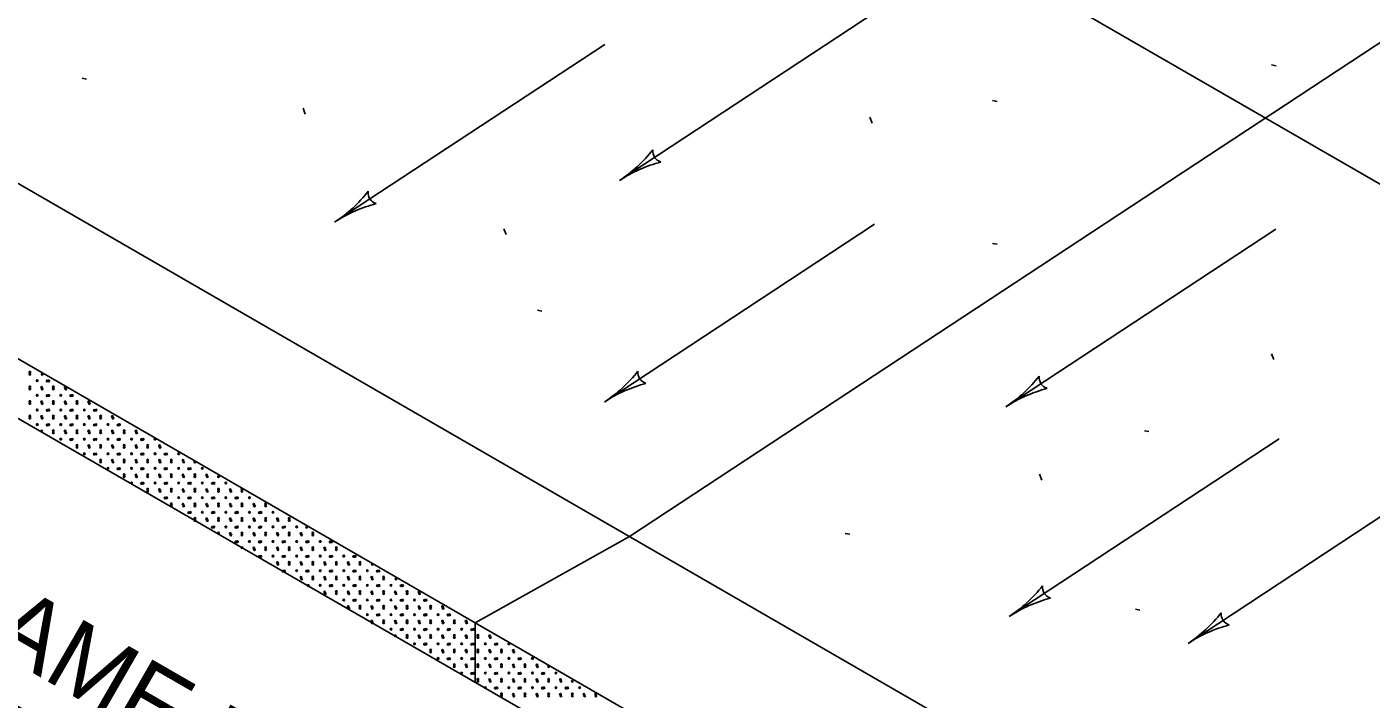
# Model space of a CAD drawing. Extents: x 39.9 to 72.9, y 2.3 to 22.3.
# Drawn here: x 44.954 to 48.647, y 16.661 to 18.508 of the extents above; entities that cross this region are included whole.
import ezdxf

# ---------------------------------------------------------------- set-up
doc = ezdxf.new("R2010")
doc.units = 0
doc.layers.add('Level 1', color=7, linetype='Continuous')
doc.layers.add('Level 2', color=7, linetype='Continuous')

msp = doc.modelspace()

# ---------------------------------------------------------------- linework, layer by layer
at = {"layer": 'Level 1'}
for p, q in [((49.5807, 17.551), (47.0353, 19.0206)), ((49.3685, 18.924), (46.6102, 17.1075)), ((49.8968, 15.21), (43.6397, 18.8225)), ((49.4724, 14.973), (43.2153, 18.5856)), ((47.3239, 18.5746), (46.5827, 18.0864)), ((46.5417, 18.4602), (45.8005, 17.9721)), ((49.4724, 14.8098), (43.2153, 18.4223)), ((48.3736, 18.4039), (48.3861, 18.4014)), ((45.1059, 18.3671), (45.1183, 18.3646)), ((45.7192, 18.2685), (45.713, 18.2845)), ((47.6073, 18.3058), (47.6197, 18.3033)), ((47.2764, 18.244), (47.2702, 18.26)), ((46.2709, 17.9374), (46.2647, 17.9534)), ((47.2828, 17.9661), (46.5416, 17.478)), ((48.3852, 17.9524), (47.644, 17.4643)), ((47.6073, 17.9134), (47.6197, 17.9109)), ((46.3566, 17.7295), (46.369, 17.727)), ((48.38, 17.5941), (48.3738, 17.6101)), ((48.0242, 17.3984), (48.0366, 17.3959)), ((48.3944, 17.3761), (47.6532, 16.8879)), ((47.7424, 17.263), (47.7362, 17.279)), ((46.6102, 17.1075), (46.1858, 16.8706)), ((47.2026, 17.1164), (47.2151, 17.1139)), ((47.9997, 16.9079), (48.0121, 16.9055)), ((46.1858, 16.7073), (46.1858, 16.8706))]:
    msp.add_line(p, q, dxfattribs=at)
for centre in [(44.9623, 17.5592), (44.9623, 17.5536), (44.9963, 17.5536), (44.9623, 17.519), (44.9623, 17.5134), (44.9826, 17.536), (44.9947, 17.5178), (44.9963, 17.5134), (45.0101, 17.5349), (45.0145, 17.5354), (45.0271, 17.519), (45.0271, 17.5134), (45.0595, 17.5178), (45.0611, 17.5134), (44.9623, 17.4788), (44.9623, 17.4732), (44.9826, 17.4958), (44.9947, 17.4777), (44.9963, 17.4732), (45.0101, 17.4947), (45.0145, 17.4953), (45.0271, 17.4788), (45.0271, 17.4732), (45.0474, 17.4958), (45.0595, 17.4777), (45.0611, 17.4732), (45.0749, 17.4947), (45.0793, 17.4953), (45.0919, 17.4788), (45.0919, 17.4732), (45.1243, 17.4777), (45.1259, 17.4732), (44.9623, 17.4386), (44.9623, 17.433), (44.9826, 17.4556), (44.9947, 17.4375), (44.9963, 17.433), (45.0101, 17.4545), (45.0145, 17.4551), (45.0271, 17.4386), (45.0271, 17.433), (45.0474, 17.4556), (45.0595, 17.4375), (45.0611, 17.433), (45.0749, 17.4545), (45.0793, 17.4551), (45.0919, 17.4386), (45.0919, 17.433), (45.1122, 17.4556), (45.1243, 17.4375), (45.1259, 17.433), (45.1396, 17.4545), (45.1441, 17.4551), (45.1567, 17.4386), (45.1567, 17.433), (45.1891, 17.4375), (45.1907, 17.433), (44.9826, 17.4154), (44.9947, 17.3973), (45.0101, 17.4143), (45.0145, 17.4149), (45.0271, 17.3984), (45.0271, 17.3928), (45.0474, 17.4154), (45.0595, 17.3973), (45.0611, 17.3928), (45.0749, 17.4143), (45.0793, 17.4149), (45.0919, 17.3984), (45.0919, 17.3928), (45.1122, 17.4154), (45.1243, 17.3973), (45.1259, 17.3928), (45.1396, 17.4143), (45.1441, 17.4149), (45.1567, 17.3984), (45.1567, 17.3928), (45.177, 17.4154), (45.1891, 17.3973), (45.1907, 17.3928), (45.2044, 17.4143), (45.2088, 17.4149), (45.2215, 17.3984), (45.2215, 17.3928), (45.2539, 17.3973), (45.2555, 17.3928), (45.0474, 17.3753), (45.0749, 17.3742), (45.0793, 17.3747), (45.0919, 17.3583), (45.1122, 17.3753), (45.1243, 17.3571), (45.1396, 17.3742), (45.1441, 17.3747), (45.1567, 17.3583), (45.177, 17.3753), (45.1891, 17.3571), (45.2044, 17.3742), (45.2088, 17.3747), (45.2215, 17.3583), (45.2418, 17.3753), (45.2539, 17.3571), (45.2692, 17.3742), (45.2736, 17.3747), (45.2863, 17.3583), (45.3066, 17.3753), (45.3187, 17.3571), (45.0919, 17.3527), (45.1122, 17.3351), (45.1259, 17.3527), (45.1396, 17.334), (45.1441, 17.3345), (45.1567, 17.3527), (45.1567, 17.3181), (45.177, 17.3351), (45.1907, 17.3527), (45.2044, 17.334), (45.2088, 17.3345), (45.2215, 17.3527), (45.2215, 17.3181), (45.2418, 17.3351), (45.2555, 17.3527), (45.2692, 17.334), (45.2736, 17.3345), (45.2863, 17.3527), (45.2863, 17.3181), (45.3066, 17.3351), (45.3203, 17.3527), (45.334, 17.334), (45.3384, 17.3345), (45.3511, 17.3181), (45.3714, 17.3351), (45.1567, 17.3125), (45.177, 17.2949), (45.1891, 17.3169), (45.1907, 17.3125), (45.2044, 17.2938), (45.2088, 17.2944), (45.2215, 17.3125), (45.2418, 17.2949), (45.2539, 17.3169), (45.2555, 17.3125), (45.2692, 17.2938), (45.2736, 17.2944), (45.2863, 17.3125), (45.3066, 17.2949), (45.3187, 17.3169), (45.3203, 17.3125), (45.334, 17.2938), (45.3384, 17.2944), (45.3511, 17.3125), (45.3714, 17.2949), (45.3834, 17.3169), (45.3851, 17.3125), (45.3988, 17.2938), (45.4032, 17.2944), (45.4158, 17.3125), (45.4361, 17.2949), (45.2215, 17.2779), (45.2215, 17.2723), (45.2418, 17.2547), (45.2539, 17.2768), (45.2555, 17.2723), (45.2692, 17.2536), (45.2736, 17.2542), (45.2863, 17.2779), (45.2863, 17.2723), (45.3066, 17.2547), (45.3187, 17.2768), (45.3203, 17.2723), (45.334, 17.2536), (45.3384, 17.2542), (45.3511, 17.2779), (45.3511, 17.2723), (45.3714, 17.2547), (45.3834, 17.2768), (45.3851, 17.2723), (45.3988, 17.2536), (45.4032, 17.2542), (45.4158, 17.2779), (45.4158, 17.2723), (45.4361, 17.2547), (45.4482, 17.2768), (45.4499, 17.2723), (45.4636, 17.2536), (45.468, 17.2542), (45.4806, 17.2723), (45.5009, 17.2547), (45.2863, 17.2377), (45.2863, 17.2321), (45.3187, 17.2366), (45.3203, 17.2321), (45.334, 17.2134), (45.3384, 17.214), (45.3511, 17.2377), (45.3511, 17.2321), (45.3714, 17.2145), (45.3834, 17.2366), (45.3851, 17.2321), (45.3988, 17.2134), (45.4032, 17.214), (45.4158, 17.2377), (45.4158, 17.2321), (45.4361, 17.2145), (45.4482, 17.2366), (45.4499, 17.2321), (45.4636, 17.2134), (45.468, 17.214), (45.4806, 17.2377), (45.4806, 17.2321), (45.5009, 17.2145), (45.513, 17.2366), (45.5147, 17.2321), (45.5284, 17.2134), (45.5328, 17.214), (45.5454, 17.2377), (45.5454, 17.2321), (45.5657, 17.2145), (45.3511, 17.1975), (45.3511, 17.1919), (45.3834, 17.1964), (45.3851, 17.1919), (45.3988, 17.1733), (45.4032, 17.1738), (45.4158, 17.1975), (45.4158, 17.1919), (45.4361, 17.1744), (45.4482, 17.1964), (45.4499, 17.1919), (45.4636, 17.1733), (45.468, 17.1738), (45.4806, 17.1975), (45.4806, 17.1919), (45.5009, 17.1744), (45.513, 17.1964), (45.5147, 17.1919), (45.5284, 17.1733), (45.5328, 17.1738), (45.5454, 17.1975), (45.5454, 17.1919), (45.5657, 17.1744), (45.5778, 17.1964), (45.5794, 17.1919), (45.5932, 17.1733), (45.5976, 17.1738), (45.6102, 17.1975), (45.6102, 17.1919), (45.6305, 17.1744), (45.4158, 17.1574), (45.4158, 17.1518), (45.4482, 17.1562), (45.4499, 17.1518), (45.4636, 17.1331), (45.468, 17.1336), (45.4806, 17.1574), (45.4806, 17.1518), (45.5009, 17.1342), (45.513, 17.1562), (45.5147, 17.1518), (45.5284, 17.1331), (45.5328, 17.1336), (45.5454, 17.1574), (45.5454, 17.1518), (45.5657, 17.1342), (45.5778, 17.1562), (45.5794, 17.1518), (45.5932, 17.1331), (45.5976, 17.1336), (45.6102, 17.1574), (45.6102, 17.1518), (45.6305, 17.1342), (45.6426, 17.1562), (45.6442, 17.1518), (45.658, 17.1331), (45.6624, 17.1336), (45.675, 17.1574), (45.675, 17.1518), (45.6953, 17.1342), (45.7227, 17.1331), (45.4806, 17.1172), (45.513, 17.116), (45.5147, 17.1116), (45.5454, 17.1172), (45.5454, 17.1116), (45.5778, 17.116), (45.5794, 17.1116), (45.6102, 17.1172), (45.6102, 17.1116), (45.6426, 17.116), (45.6442, 17.1116), (45.675, 17.1172), (45.675, 17.1116), (45.7074, 17.116), (45.709, 17.1116), (45.7398, 17.1172), (45.7398, 17.1116), (45.5284, 17.0929), (45.5328, 17.0935), (45.5454, 17.077), (45.5657, 17.094), (45.5778, 17.0759), (45.5794, 17.0714), (45.5932, 17.0929), (45.5976, 17.0935), (45.6102, 17.077), (45.6102, 17.0714), (45.6305, 17.094), (45.6426, 17.0759), (45.6442, 17.0714), (45.658, 17.0929), (45.6624, 17.0935), (45.675, 17.077), (45.675, 17.0714), (45.6953, 17.094), (45.7074, 17.0759), (45.709, 17.0714), (45.7227, 17.0929), (45.7272, 17.0935), (45.7398, 17.077), (45.7398, 17.0714), (45.7601, 17.094), (45.7722, 17.0759), (45.7738, 17.0714), (45.7875, 17.0929), (45.7919, 17.0935), (45.8046, 17.077), (45.8046, 17.0714), (45.5932, 17.0527), (45.5976, 17.0533), (45.6305, 17.0538), (45.6426, 17.0357), (45.6442, 17.0312), (45.658, 17.0527), (45.6624, 17.0533), (45.675, 17.0368), (45.675, 17.0312), (45.6953, 17.0538), (45.7074, 17.0357), (45.709, 17.0312), (45.7227, 17.0527), (45.7272, 17.0533), (45.7398, 17.0368), (45.7398, 17.0312), (45.7601, 17.0538), (45.7722, 17.0357), (45.7738, 17.0312), (45.7875, 17.0527), (45.7919, 17.0533), (45.8046, 17.0368), (45.8046, 17.0312), (45.8249, 17.0538), (45.837, 17.0357), (45.8386, 17.0312), (45.8523, 17.0527), (45.8567, 17.0533), (45.8694, 17.0368), (45.8694, 17.0312), (45.9034, 17.0312), (45.658, 17.0125), (45.6624, 17.0131), (45.6953, 17.0136), (45.7074, 16.9955), (45.709, 16.991), (45.7227, 17.0125), (45.7272, 17.0131), (45.7398, 16.9966), (45.7398, 16.991), (45.7601, 17.0136), (45.7722, 16.9955), (45.7738, 16.991), (45.7875, 17.0125), (45.7919, 17.0131), (45.8046, 16.9966), (45.8046, 16.991), (45.8249, 17.0136), (45.837, 16.9955), (45.8386, 16.991), (45.8523, 17.0125), (45.8567, 17.0131), (45.8694, 16.9966), (45.8694, 16.991), (45.8897, 17.0136), (45.9018, 16.9955), (45.9034, 16.991), (45.9171, 17.0125), (45.9215, 17.0131), (45.9342, 16.9966), (45.9342, 16.991), (45.9682, 16.991), (45.7272, 16.9729), (45.7601, 16.9735), (45.7722, 16.9553), (45.7738, 16.9509), (45.7875, 16.9724), (45.7919, 16.9729), (45.8046, 16.9565), (45.8046, 16.9509), (45.8249, 16.9735), (45.837, 16.9553), (45.8386, 16.9509), (45.8523, 16.9724), (45.8567, 16.9729), (45.8694, 16.9565), (45.8694, 16.9509), (45.8897, 16.9735), (45.9018, 16.9553), (45.9034, 16.9509), (45.9171, 16.9724), (45.9215, 16.9729), (45.9342, 16.9565), (45.9342, 16.9509), (45.9545, 16.9735), (45.9665, 16.9553), (45.9682, 16.9509), (45.9819, 16.9724), (45.9863, 16.9729), (45.9989, 16.9565), (45.9989, 16.9509), (46.0313, 16.9553), (46.033, 16.9509), (45.8249, 16.9333), (45.837, 16.9151), (45.8523, 16.9322), (45.8567, 16.9327), (45.8694, 16.9163), (45.8897, 16.9333), (45.9018, 16.9151), (45.9171, 16.9322), (45.9215, 16.9327), (45.9342, 16.9163), (45.9545, 16.9333), (45.9665, 16.9151), (45.9819, 16.9322), (45.9863, 16.9327), (45.9989, 16.9163), (46.0192, 16.9333), (46.0313, 16.9151), (46.0467, 16.9322), (46.0511, 16.9327), (46.0637, 16.9163), (46.0961, 16.9151), (45.8386, 16.9107), (45.8694, 16.9107), (45.8897, 16.8931), (45.9018, 16.875), (45.9034, 16.9107), (45.9171, 16.892), (45.9215, 16.8926), (45.9342, 16.9107), (45.9342, 16.8761), (45.9545, 16.8931), (45.9665, 16.875), (45.9682, 16.9107), (45.9819, 16.892), (45.9863, 16.8926), (45.9989, 16.9107), (45.9989, 16.8761), (46.0192, 16.8931), (46.0313, 16.875), (46.033, 16.9107), (46.0467, 16.892), (46.0511, 16.8926), (46.0637, 16.9107), (46.0637, 16.8761), (46.084, 16.8931), (46.0961, 16.875), (46.0978, 16.9107), (46.1115, 16.892), (46.1159, 16.8926), (46.1285, 16.8761), (46.1609, 16.875), (45.9034, 16.8705), (45.9342, 16.8705), (45.9545, 16.8529), (45.9682, 16.8705), (45.9819, 16.8518), (45.9863, 16.8524), (45.9989, 16.8705), (46.0192, 16.8529), (46.033, 16.8705), (46.0467, 16.8518), (46.0511, 16.8524), (46.0637, 16.8705), (46.084, 16.8529), (46.0978, 16.8705), (46.1115, 16.8518), (46.1159, 16.8524), (46.1285, 16.8705), (46.1488, 16.8529), (46.1625, 16.8705), (46.1763, 16.8518), (46.1807, 16.8524), (45.9665, 16.8348), (45.9989, 16.8359), (45.9989, 16.8303), (46.0192, 16.8127), (46.0313, 16.8348), (46.033, 16.8303), (46.0467, 16.8116), (46.0511, 16.8122), (46.0637, 16.8359), (46.0637, 16.8303), (46.084, 16.8127), (46.0961, 16.8348), (46.0978, 16.8303), (46.1115, 16.8116), (46.1159, 16.8122), (46.1285, 16.8359), (46.1285, 16.8303), (46.1488, 16.8127), (46.1609, 16.8348), (46.1625, 16.8303), (46.1763, 16.8116), (46.1807, 16.8122), (46.1933, 16.8359), (46.1933, 16.8303), (46.2136, 16.8127), (46.2257, 16.8348), (46.2273, 16.8303), (46.2411, 16.8116), (46.2455, 16.8122), (46.2784, 16.8127), (46.0637, 16.7957), (46.0637, 16.7901), (46.084, 16.7726), (46.0961, 16.7946), (46.0978, 16.7901), (46.1115, 16.7715), (46.1159, 16.772), (46.1285, 16.7957), (46.1285, 16.7901), (46.1488, 16.7726), (46.1609, 16.7946), (46.1625, 16.7901), (46.1763, 16.7715), (46.1807, 16.772), (46.1933, 16.7957), (46.1933, 16.7901), (46.2136, 16.7726), (46.2257, 16.7946), (46.2273, 16.7901), (46.2411, 16.7715), (46.2455, 16.772), (46.2581, 16.7957), (46.2581, 16.7901), (46.2784, 16.7726), (46.2905, 16.7946), (46.2921, 16.7901), (46.3058, 16.7715), (46.3103, 16.772), (46.3432, 16.7726), (46.1285, 16.7556), (46.1285, 16.75), (46.1488, 16.7324), (46.1609, 16.7544), (46.1625, 16.75), (46.1763, 16.7313), (46.1807, 16.7318), (46.1933, 16.7556), (46.1933, 16.75), (46.2136, 16.7324), (46.2257, 16.7544), (46.2273, 16.75), (46.2411, 16.7313), (46.2455, 16.7318), (46.2581, 16.7556), (46.2581, 16.75), (46.2784, 16.7324), (46.2905, 16.7544), (46.2921, 16.75), (46.3058, 16.7313), (46.3103, 16.7318), (46.3229, 16.7556), (46.3229, 16.75), (46.3432, 16.7324), (46.3553, 16.7544), (46.3569, 16.75), (46.3706, 16.7313), (46.375, 16.7318), (46.3877, 16.75), (46.408, 16.7324), (46.1933, 16.7154), (46.1933, 16.7098), (46.2136, 16.6922), (46.2257, 16.7142), (46.2273, 16.7098), (46.2411, 16.6911), (46.2455, 16.6917), (46.2581, 16.7154), (46.2581, 16.7098), (46.2784, 16.6922), (46.2905, 16.7142), (46.2921, 16.7098), (46.3058, 16.6911), (46.3103, 16.6917), (46.3229, 16.7154), (46.3229, 16.7098), (46.3432, 16.6922), (46.3553, 16.7142), (46.3569, 16.7098), (46.3706, 16.6911), (46.375, 16.6917), (46.3877, 16.7154), (46.3877, 16.7098), (46.408, 16.6922), (46.4201, 16.7142), (46.4217, 16.7098), (46.4354, 16.6911), (46.4398, 16.6917), (46.4525, 16.7098), (46.4728, 16.6922), (46.2581, 16.6752), (46.2581, 16.6696), (46.2905, 16.6741), (46.2921, 16.6696), (46.3229, 16.6752), (46.3229, 16.6696), (46.3553, 16.6741), (46.3569, 16.6696), (46.3877, 16.6752), (46.3877, 16.6696), (46.4201, 16.6741), (46.4217, 16.6696), (46.4525, 16.6752), (46.4525, 16.6696), (46.4849, 16.6741), (46.4865, 16.6696), (46.5173, 16.6752), (46.5173, 16.6696)]:
    msp.add_circle(centre, 0.00221, dxfattribs=at)
at = {"layer": 'Level 2'}
msp.add_line((48.8855, 17.3022), (48.1442, 16.814), dxfattribs=at)
for centre, radius, start, end in [((46.372, 18.4064), 0.3831, 303.3684, 322.0372), ((46.7044, 18.1665), 0.0306, 172.143, 254.2597), ((46.7935, 17.7664), 0.3831, 104.7155, 123.3623), ((46.372, 18.4064), 0.3831, 303.3561, 303.3684), ((45.5898, 18.292), 0.3831, 303.3684, 322.0372), ((46.0112, 17.6521), 0.3831, 104.7155, 123.3623), ((45.9222, 18.0522), 0.0306, 172.143, 254.2597), ((45.5898, 18.292), 0.3831, 303.3561, 303.3684), ((46.3309, 17.7979), 0.3831, 303.3684, 322.0372), ((46.6633, 17.5581), 0.0306, 172.143, 254.2597), ((47.4333, 17.7842), 0.3831, 303.3684, 322.0372), ((47.7657, 17.5444), 0.0306, 172.143, 254.2597), ((46.7523, 17.158), 0.3831, 104.7155, 123.3623), ((47.8547, 17.1443), 0.3831, 104.7155, 123.3623), ((46.3309, 17.7979), 0.3831, 303.3561, 303.3684), ((47.4333, 17.7842), 0.3831, 303.3561, 303.3684), ((47.4424, 17.2079), 0.3831, 303.3684, 322.0372), ((47.7749, 16.968), 0.0306, 172.143, 254.2597), ((47.8639, 16.568), 0.3831, 104.7155, 123.3623), ((47.4424, 17.2079), 0.3831, 303.3561, 303.3684), ((47.9335, 17.134), 0.3831, 303.3684, 322.0372), ((48.2659, 16.8941), 0.0306, 172.143, 254.2597), ((48.355, 16.4941), 0.3831, 104.7155, 123.3623), ((47.9335, 17.134), 0.3831, 303.3561, 303.3684)]:
    msp.add_arc(centre, radius, start, end, dxfattribs=at)

# ---------------------------------------------------------------- texts
for s, p in [('MAINTAIN SAME PROFILE AS', (43.5425, 17.556)), ('GUTTER LINE', (44.3848, 16.7311))]:
    msp.add_text(s, height=0.196, rotation=330.0362, dxfattribs=at).set_placement(p)

doc.saveas('drawing.dxf')
